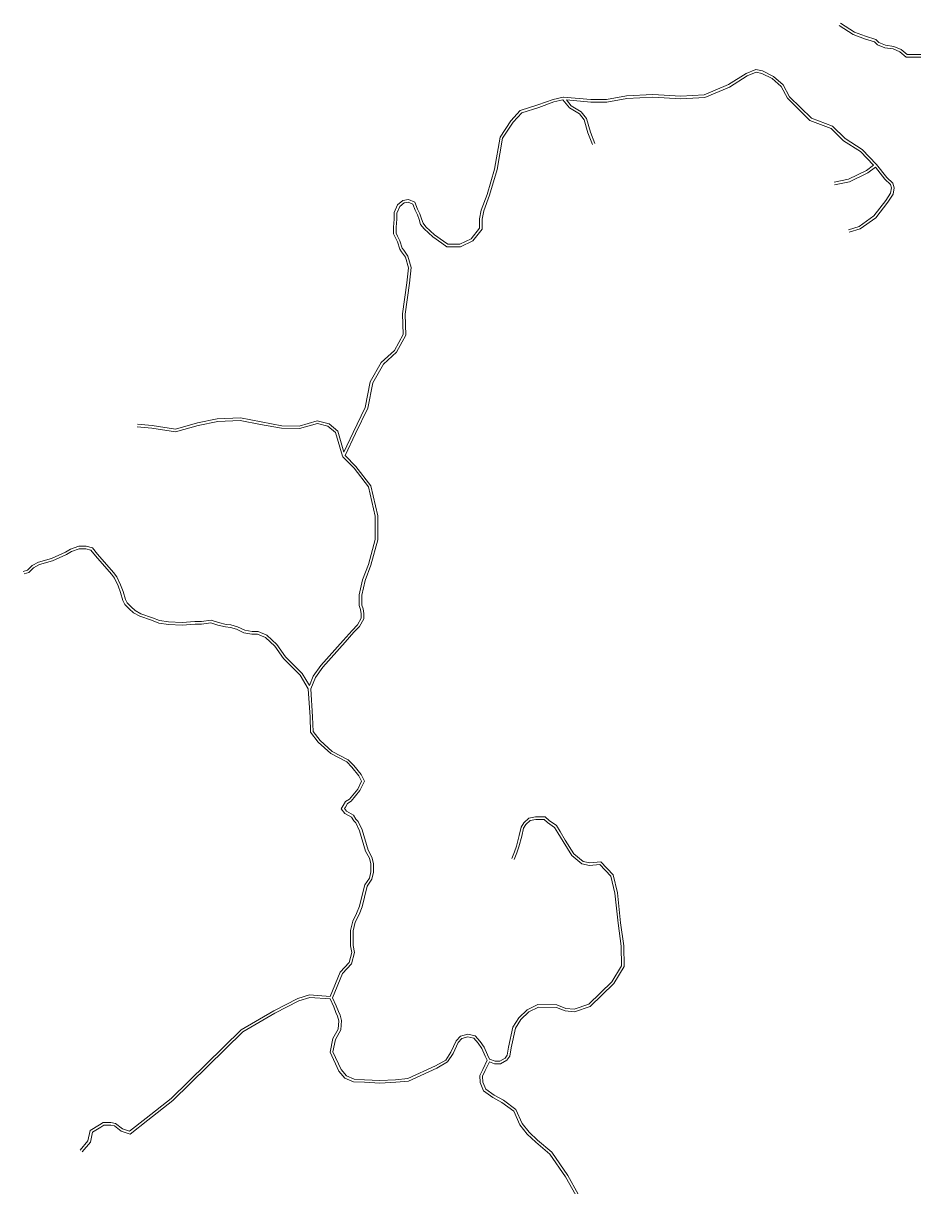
# Model space of a CAD drawing. Header units: millimetres. Extents: x 617885 to 663705, y 7172943 to 7234736.
# Drawn here: x 630958 to 633003, y 7229615 to 7232287 of the extents above; entities that cross this region are included whole.
import ezdxf

# ---------------------------------------------------------------- set-up
doc = ezdxf.new("R2010")
doc.units = ezdxf.units.MM
doc.layers.add('VIAS', color=7, linetype='Continuous', lineweight=5)

msp = doc.modelspace()

# ---------------------------------------------------------------- linework, layer by layer
at = {"layer": 'VIAS', "color": 253}
for points in [[(633043.9, 7232209.1), (632985.1, 7232209.1), (632970.6, 7232221.2), (632955.1, 7232227.8), (632936.5, 7232230.1), (632919.4, 7232237.5), (632912.5, 7232244.3), (632889.9, 7232251.1), (632863.9, 7232260.5), (632831.1, 7232281.6)], [(632834.4, 7232286.7), (632866.6, 7232265.9), (632891.8, 7232256.8), (632915.7, 7232249.6), (632922.8, 7232242.5), (632938.1, 7232236), (632956.7, 7232233.6), (632973.8, 7232226.3), (632987.2, 7232215.1), (633044.6, 7232215.1)], [(631220.3, 7231365.9), (631254.2, 7231363.1), (631307.5, 7231354.6), (631357.9, 7231368.8), (631403.6, 7231378.4), (631456.8, 7231380.8), (631504.1, 7231371.2), (631551.6, 7231362.5), (631591.4, 7231361.7), (631633.2, 7231373.7), (631660.1, 7231367), (631680.4, 7231350.1), (631694.3, 7231301.6), (631715.6, 7231346.7), (631743.1, 7231404.6), (631754.8, 7231462.9), (631780, 7231507.4), (631810.6, 7231535), (631830.3, 7231571.7), (631828.9, 7231619.1), (631839.1, 7231690.8), (631842.7, 7231724.9), (631835.7, 7231749.5), (631826.8, 7231761.9), (631822.9, 7231767.8), (631817.3, 7231784.5), (631811.9, 7231795.3), (631807.9, 7231803.2), (631807.9, 7231818.7), (631809.8, 7231837), (631809.8, 7231852.2), (631817.6, 7231869.9), (631829.8, 7231880), (631842.4, 7231882.1), (631857.3, 7231875.7), (631863.1, 7231860), (631868.7, 7231849), (631872.4, 7231837.8), (631875.9, 7231827.4), (631882.7, 7231818.8), (631902.6, 7231800.8), (631922.6, 7231786.3), (631932.8, 7231779.5), (631960.5, 7231779.5), (631986.7, 7231791.7), (632005.8, 7231815.9), (632005.8, 7231837.2), (632009.6, 7231857.8), (632023.3, 7231893.6), (632040.3, 7231951.8), (632053, 7232025.3), (632077.8, 7232062.9), (632099.3, 7232086.2), (632139.6, 7232099.1), (632174.9, 7232111.7), (632197.6, 7232117.1), (632198.6, 7232117.2), (632261.5, 7232111.4), (632297.3, 7232111.4), (632343.4, 7232119.8), (632403.7, 7232122.9), (632467.6, 7232119.1), (632521.5, 7232122.1), (632577, 7232145.7), (632617.7, 7232171), (632640.4, 7232180.7), (632655.5, 7232177.3), (632680.8, 7232164.7), (632703.1, 7232144.9), (632717.7, 7232117.9), (632767.7, 7232068.4), (632816.1, 7232050), (632845.4, 7232021.7), (632884.1, 7231996.6), (632917.3, 7231962.5), (632917.5, 7231962.2), (632940.6, 7231932.4), (632954.6, 7231919.8), (632958, 7231909.1), (632955.2, 7231894.3), (632943.5, 7231876.1), (632915.6, 7231839.7), (632879.7, 7231814.5), (632854.5, 7231806.8)], [(632819.7, 7231921.7), (632853.2, 7231928.4), (632894.2, 7231948.4), (632910.6, 7231960.7), (632880.3, 7231991.9), (632841.6, 7232017), (632812.8, 7232044.8), (632764.4, 7232063.2), (632712.9, 7232114.3), (632698.3, 7232141.1), (632677.5, 7232159.7), (632653.5, 7232171.6), (632641, 7232174.4), (632620.5, 7232165.7), (632579.7, 7232140.3), (632522.9, 7232116.2), (632467.6, 7232113.1), (632403.7, 7232116.9), (632344.1, 7232113.9), (632297.8, 7232105.4), (632261.2, 7232105.4), (632205.2, 7232110.6), (632216.1, 7232097.3), (632238.9, 7232083.5), (632251.4, 7232067.8), (632260.4, 7232036.7), (632270.3, 7232010.2)], [(632264.7, 7232008.1), (632254.7, 7232034.9), (632246, 7232065), (632234.9, 7232078.9), (632212.2, 7232092.7), (632197.2, 7232110.9), (632176.6, 7232105.9), (632141.6, 7232093.4), (632102.6, 7232081), (632082.6, 7232059.2), (632058.7, 7232023), (632046.2, 7231950.5), (632028.9, 7231891.7), (632015.4, 7231856.2), (632011.8, 7231836.6), (632011.8, 7231813.9), (631990.6, 7231786.9), (631961.8, 7231773.5), (631930.9, 7231773.5), (631919.1, 7231781.3), (631898.8, 7231796.1), (631878.4, 7231814.7), (631870.5, 7231824.4), (631866.7, 7231835.9), (631863.1, 7231846.7), (631857.6, 7231857.6), (631852.5, 7231871.2), (631841.7, 7231875.9), (631832.4, 7231874.3), (631822.5, 7231866.1), (631815.8, 7231850.9), (631815.8, 7231836.7), (631813.9, 7231818.4), (631813.9, 7231804.6), (631817.3, 7231797.9), (631822.9, 7231786.8), (631828.3, 7231770.5), (631831.7, 7231765.4), (631841.2, 7231752.2), (631848.8, 7231725.5), (631845.1, 7231690.1), (631834.9, 7231618.8), (631836.4, 7231570.2), (631815.4, 7231531.2), (631784.8, 7231503.6), (631760.5, 7231460.8), (631748.9, 7231402.7), (631721, 7231344.2), (631697.2, 7231293.7), (631722, 7231268.9), (631756, 7231224.6), (631772.3, 7231155.2), (631772.3, 7231100.7), (631756.1, 7231041.9), (631742.8, 7231007.1), (631735.6, 7230973.6), (631735.6, 7230950.5), (631738.3, 7230941.6), (631740.2, 7230931.1), (631740.2, 7230919), (631730.4, 7230901.4), (631717.3, 7230888.3), (631697.2, 7230865.4), (631646.1, 7230808.2), (631629.3, 7230784.3), (631618.4, 7230758.4), (631622.5, 7230693.7), (631623.8, 7230660.6), (631639.4, 7230639.8), (631667.5, 7230614.3), (631704.4, 7230595.3), (631717.1, 7230582.5), (631733.8, 7230561.7), (631741.4, 7230546.5), (631731.1, 7230524.5), (631710.9, 7230499.9), (631702.4, 7230494.8), (631697.6, 7230486.8), (631695.3, 7230483.3), (631700.5, 7230476.9), (631716.3, 7230468.1), (631721.7, 7230459.1), (631727, 7230453.8), (631736, 7230434.1), (631749.8, 7230387.4), (631758.5, 7230371.8), (631762.1, 7230357.2), (631762.1, 7230337.5), (631758.5, 7230321.1), (631748, 7230305.4), (631741.3, 7230280), (631736, 7230257.3), (631729, 7230239.7), (631720.4, 7230222.6), (631715.4, 7230202.5), (631715.4, 7230168.6), (631718.9, 7230152.6), (631711.6, 7230126.9), (631690.7, 7230104.3), (631668, 7230048.9), (631676.8, 7230030.6), (631681.5, 7230017.5), (631685.4, 7230008.8), (631688.7, 7229996.5), (631687.1, 7229975.2), (631674.6, 7229953.3), (631668.7, 7229924.6), (631687.7, 7229883.7), (631700.1, 7229869.3), (631717.9, 7229861.5), (631741.6, 7229860.6), (631776.6, 7229858.5), (631813.1, 7229860.6), (631840.7, 7229863), (631904.7, 7229892.7), (631928.2, 7229905.8), (631939.5, 7229923.7), (631951.7, 7229949.7), (631961.8, 7229960.8), (631978.7, 7229965.1), (631995.5, 7229961.5), (632007.4, 7229948.2), (632016.2, 7229935.5), (632023.7, 7229917.4), (632028.8, 7229907.8), (632041.4, 7229903), (632052.2, 7229903.2), (632064.4, 7229909.7), (632069.2, 7229916.9), (632072.2, 7229935.2), (632082.2, 7229981.5), (632095.8, 7230002.8), (632115.3, 7230021.4), (632139.4, 7230033.4), (632183.4, 7230032.6), (632204, 7230024.3), (632222.7, 7230022.8), (632256.8, 7230033.9), (632309.2, 7230085.3), (632331.7, 7230121.9), (632331, 7230167.2), (632323.8, 7230220), (632316.5, 7230288.7), (632306.8, 7230328.3), (632281.9, 7230354.9), (632258.2, 7230352.2), (632240.6, 7230356.1), (632217.8, 7230375.2), (632197.4, 7230407.5), (632185.6, 7230427.6), (632177.7, 7230439.8), (632161.6, 7230451.4), (632154.1, 7230458), (632134.6, 7230458), (632122, 7230455.5), (632112, 7230446.4), (632107, 7230438), (632102.5, 7230420.2), (632096.1, 7230395.5), (632091.5, 7230381.6), (632085, 7230366)], [(632852.8, 7231812.5), (632877, 7231820), (632911.4, 7231844.1), (632938.6, 7231879.5), (632949.5, 7231896.6), (632951.8, 7231908.7), (632949.3, 7231916.5), (632936.2, 7231928.3), (632914.6, 7231956.2), (632897.3, 7231943.3), (632855.1, 7231922.7), (632820.8, 7231915.8)], [(630958, 7231027.7), (630967.4, 7231030.6), (630978.2, 7231041.2), (630992.7, 7231049.2), (631023.2, 7231057.5), (631054.8, 7231071.8), (631066.5, 7231079), (631085.6, 7231085.9), (631102.7, 7231085.9), (631116.9, 7231082.2), (631128.3, 7231067.8), (631165.1, 7231025.4), (631172.8, 7231015.4), (631181.6, 7230996.7), (631187.1, 7230981.5), (631192.4, 7230963.5), (631196.3, 7230955.6), (631205.6, 7230946.3), (631214.9, 7230938.1), (631228.3, 7230930.8), (631255, 7230921.2), (631270.8, 7230914.9), (631291.7, 7230911.8), (631322.5, 7230910.7), (631352.2, 7230913.1), (631367.2, 7230913.1), (631389.5, 7230915.9), (631406.3, 7230910.3), (631423.8, 7230906.2), (631434.7, 7230904.9), (631450.2, 7230900.6), (631466.4, 7230892.6), (631483.4, 7230889.9), (631497.4, 7230889.9), (631517.6, 7230881.3), (631540, 7230860.3), (631560.4, 7230831.7), (631598.7, 7230793.5), (631615, 7230765.6), (631624, 7230787.2), (631641.4, 7230811.9), (631692.7, 7230869.4), (631713, 7230892.4), (631725.6, 7230905.1), (631734.2, 7230920.5), (631734.2, 7230930.5), (631732.4, 7230940.2), (631729.6, 7230949.6), (631729.6, 7230974.3), (631737.1, 7231008.8), (631750.4, 7231043.8), (631766.3, 7231101.5), (631766.3, 7231154.5), (631750.5, 7231221.9), (631717.5, 7231264.9), (631691.5, 7231291), (631690.7, 7231292.3), (631675.2, 7231346.6), (631657.3, 7231361.5), (631633.3, 7231367.5), (631592.2, 7231355.7), (631550.9, 7231356.5), (631502.9, 7231365.3), (631456.3, 7231374.8), (631404.4, 7231372.4), (631359.3, 7231362.9), (631307.9, 7231348.5), (631253.4, 7231357.2), (631219.8, 7231360)], [(630959.8, 7231022), (630970.5, 7231025.3), (630981.8, 7231036.3), (630995, 7231043.6), (631025.2, 7231051.8), (631057.6, 7231066.5), (631069.1, 7231073.5), (631086.6, 7231079.9), (631101.9, 7231079.9), (631113.4, 7231076.9), (631123.6, 7231064), (631160.4, 7231021.5), (631167.7, 7231012.2), (631176.1, 7230994.4), (631181.3, 7230979.7), (631186.8, 7230961.3), (631191.4, 7230952), (631201.4, 7230942), (631211.4, 7230933.1), (631225.9, 7230925.3), (631252.8, 7230915.6), (631269.2, 7230909.1), (631291.2, 7230905.8), (631322.6, 7230904.7), (631352.5, 7230907.1), (631367.5, 7230907.1), (631388.9, 7230909.7), (631404.7, 7230904.5), (631422.7, 7230900.3), (631433.5, 7230899), (631448, 7230895), (631464.6, 7230886.8), (631483, 7230883.9), (631496.2, 7230883.9), (631514.2, 7230876.2), (631535.4, 7230856.4), (631555.9, 7230827.8), (631593.9, 7230789.8), (631612.4, 7230758), (631616.5, 7230693.4), (631617.9, 7230658.5), (631635, 7230635.7), (631664.1, 7230609.4), (631700.8, 7230590.3), (631712.6, 7230578.5), (631728.7, 7230558.5), (631734.7, 7230546.5), (631726, 7230527.7), (631706.9, 7230504.5), (631698.1, 7230499.2), (631692.5, 7230490), (631687.9, 7230483), (631696.5, 7230472.2), (631711.9, 7230463.6), (631716.9, 7230455.4), (631722, 7230450.3), (631730.3, 7230431.9), (631744.2, 7230385.1), (631752.9, 7230369.6), (631756.1, 7230356.5), (631756.1, 7230338.2), (631752.9, 7230323.4), (631742.5, 7230307.9), (631735.4, 7230281.4), (631730.3, 7230259.1), (631723.5, 7230242.2), (631714.7, 7230224.7), (631709.4, 7230203.2), (631709.4, 7230167.9), (631712.7, 7230152.8), (631706.2, 7230130), (631685.5, 7230107.6), (631662.8, 7230052), (631615.6, 7230055.7), (631588.4, 7230047), (631533.2, 7230019), (631458.4, 7229975.4), (631297.5, 7229817.4), (631240, 7229772.3), (631202.3, 7229742.1), (631185.6, 7229747.7), (631169.8, 7229760.3), (631159.4, 7229762), (631141.2, 7229762), (631132.7, 7229756.9), (631111.3, 7229743.8), (631106.5, 7229719.9), (631088.3, 7229698.7)], [(632079.5, 7230368.3), (632085.8, 7230383.7), (632090.3, 7230397.2), (632096.7, 7230421.7), (632101.4, 7230440.3), (632107.3, 7230450.2), (632119.2, 7230461.1), (632134, 7230464), (632156.4, 7230464), (632165.4, 7230456.1), (632182.1, 7230444), (632190.7, 7230430.7), (632202.6, 7230410.6), (632222.4, 7230379.2), (632243.3, 7230361.7), (632258.6, 7230358.3), (632284.2, 7230361.2), (632312.2, 7230331.2), (632322.5, 7230289.7), (632329.7, 7230220.7), (632337, 7230167.7), (632337.7, 7230120.3), (632313.9, 7230081.5), (632260, 7230028.6), (632223.4, 7230016.7), (632202.6, 7230018.4), (632182.2, 7230026.6), (632140.8, 7230027.4), (632118.8, 7230016.4), (632100.5, 7229998.9), (632087.9, 7229979.2), (632078.1, 7229934.1), (632074.9, 7229914.7), (632068.5, 7229905.1), (632053.7, 7229897.3), (632040.4, 7229897), (632028.2, 7229901.6), (632018.5, 7229881.4), (632012.6, 7229868.8), (632013.3, 7229855.2), (632019.8, 7229838.6), (632039.3, 7229825.1), (632060.4, 7229813.4), (632089.4, 7229792.5), (632103.7, 7229759.8), (632119.3, 7229739.9), (632138.6, 7229721.6), (632171.6, 7229693.9), (632208.2, 7229640.4), (632232.3, 7229597.5)], [(632226.8, 7229595.1), (632203.1, 7229637.2), (632167.1, 7229689.9), (632134.6, 7229717.1), (632114.8, 7229735.9), (632098.5, 7229756.7), (632084.5, 7229788.6), (632057.2, 7229808.3), (632036.1, 7229820), (632014.9, 7229834.7), (632007.3, 7229853.9), (632006.5, 7229870), (632013.1, 7229884), (632023.4, 7229905.3), (632018.3, 7229914.9), (632010.9, 7229932.6), (632002.7, 7229944.4), (631992.3, 7229956), (631978.8, 7229959), (631965.1, 7229955.4), (631956.8, 7229946.4), (631944.8, 7229920.8), (631932.5, 7229901.3), (631907.5, 7229887.4), (631842.2, 7229857.1), (631813.5, 7229854.7), (631776.6, 7229852.5), (631741.3, 7229854.6), (631716.6, 7229855.6), (631696.5, 7229864.3), (631682.6, 7229880.5), (631662.4, 7229923.8), (631668.9, 7229955.5), (631681.2, 7229977), (631682.6, 7229995.9), (631679.7, 7230006.8), (631675.9, 7230015.2), (631671.3, 7230028.3), (631662.8, 7230046), (631616.3, 7230049.7), (631590.7, 7230041.4), (631536, 7230013.7), (631462.1, 7229970.6), (631301.5, 7229812.8), (631243.7, 7229767.6), (631203.5, 7229735.4), (631182.7, 7229742.3), (631167.3, 7229754.6), (631159, 7229756), (631142.9, 7229756), (631135.8, 7229751.8), (631116.7, 7229740), (631112.1, 7229717.2), (631092.9, 7229694.8)]]:
    msp.add_lwpolyline(points, dxfattribs=at)

doc.saveas('drawing.dxf')
